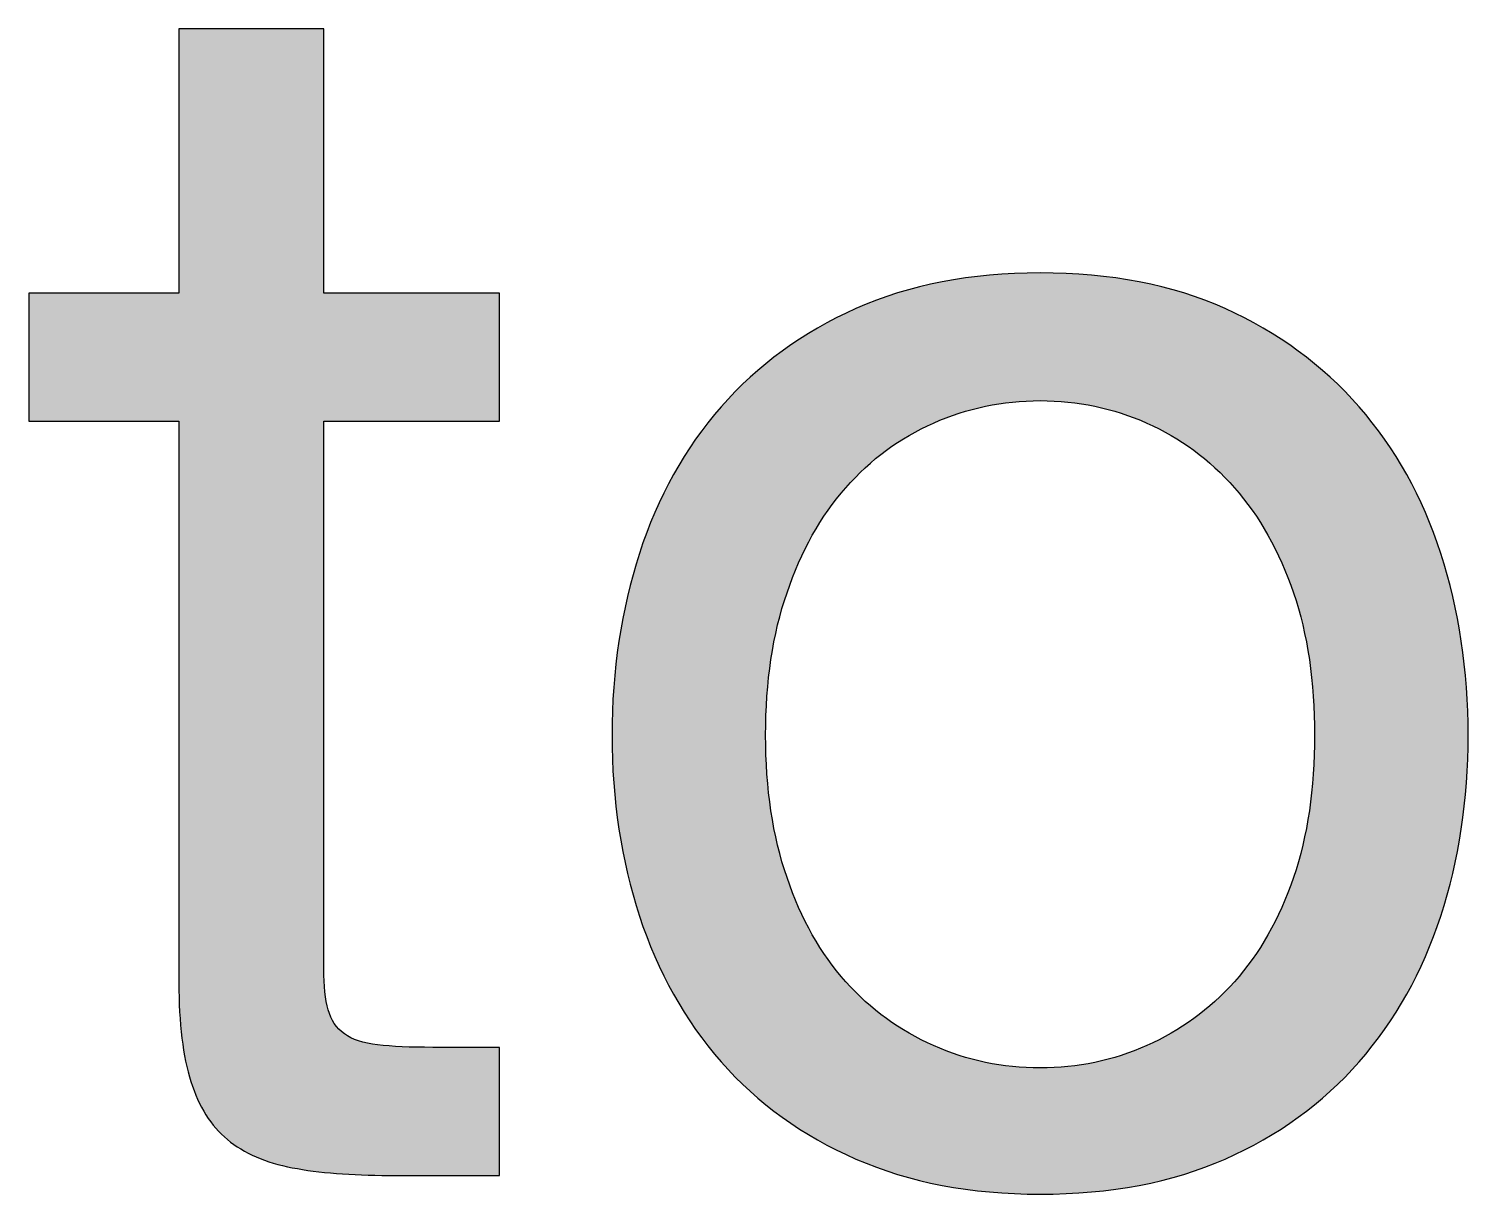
# Paper-space layout 'A3mask (portrait)' of a CAD drawing. Extents: x 0 to 277, y 0 to 394.
# Drawn here: x 202.165 to 203.869, y 28.99 to 30.369 of the extents above; entities that cross this region are included whole.
import ezdxf
from ezdxf.enums import TextEntityAlignment as Align

# ---------------------------------------------------------------- set-up
doc = ezdxf.new("R2010")
doc.units = 0
doc.layers.get('0').update_dxf_attribs({"linetype": 'CONTINUOUS'})
doc.layers.get('Defpoints').update_dxf_attribs({"linetype": 'CONTINUOUS'})
doc.layers.add('JPP_Mask', color=7, linetype='CONTINUOUS')
doc.styles.add('JPP', font='arial.ttf')

# ---------------------------------------------------------------- blocks, each defined once
blk = doc.blocks.new('A3mask (portrait)')
at = {"true_color": 0x004a91}
h = blk.add_hatch(color=154, dxfattribs=at)
edge = h.paths.add_edge_path()
edge.add_spline(control_points=[(202.7219, 29.9806), (202.7219, 30.0184), (202.7219, 30.0563), (202.7219, 30.0563), (202.7219, 30.0563), (202.7089, 30.0563), (202.6894, 30.0563)], knot_values=[21.749925, 21.749925, 21.749925, 21.749925, 22.249925, 22.249925, 22.249925, 22.5, 22.5, 22.5, 22.5], degree=3, periodic=0)
edge.add_spline(control_points=[(202.6894, 30.0563), (202.6699, 30.0563), (202.6439, 30.0563), (202.6179, 30.0563)], knot_values=[21.49993, 21.49993, 21.49993, 21.49993, 21.749925, 21.749925, 21.749925, 21.749925], degree=3, periodic=0)
edge.add_spline(control_points=[(202.6179, 30.0563), (202.6049, 30.0563), (202.5919, 30.0563), (202.5797, 30.0563)], knot_values=[21.374932, 21.374932, 21.374932, 21.374932, 21.49993, 21.49993, 21.49993, 21.49993], degree=3, periodic=0)
edge.add_spline(control_points=[(202.5797, 30.0563), (202.5675, 30.0563), (202.5561, 30.0563), (202.5463, 30.0563)], knot_values=[21.249935, 21.249935, 21.249935, 21.249935, 21.374932, 21.374932, 21.374932, 21.374932], degree=3, periodic=0)
edge.add_spline(control_points=[(202.5463, 30.0563), (202.5415, 30.0563), (202.537, 30.0563), (202.533, 30.0563)], knot_values=[21.187436, 21.187436, 21.187436, 21.187436, 21.249935, 21.249935, 21.249935, 21.249935], degree=3, periodic=0)
edge.add_spline(control_points=[(202.533, 30.0563), (202.5291, 30.0563), (202.5256, 30.0563), (202.5228, 30.0563)], knot_values=[21.124938, 21.124938, 21.124938, 21.124938, 21.187436, 21.187436, 21.187436, 21.187436], degree=3, periodic=0)
edge.add_spline(control_points=[(202.5228, 30.0563), (202.5214, 30.0563), (202.5201, 30.0563), (202.519, 30.0563)], knot_values=[21.093688, 21.093688, 21.093688, 21.093688, 21.124938, 21.124938, 21.124938, 21.124938], degree=3, periodic=0)
edge.add_spline(control_points=[(202.5144, 30.0563), (202.5144, 30.0563), (202.5143, 30.0563), (202.5142, 30.0563)], knot_values=[21.023377, 21.023377, 21.023377, 21.023377, 21.031189, 21.031189, 21.031189, 21.031189], degree=3, periodic=0)
edge.add_spline(control_points=[(202.5142, 30.0563), (202.5141, 30.0563), (202.5141, 30.0563), (202.514, 30.0563)], knot_values=[21.015565, 21.015565, 21.015565, 21.015565, 21.023377, 21.023377, 21.023377, 21.023377], degree=3, periodic=0)
edge.add_spline(control_points=[(202.514, 30.0563), (202.514, 30.0563), (202.514, 30.0563), (202.5139, 30.0563)], knot_values=[21.011659, 21.011659, 21.011659, 21.011659, 21.015565, 21.015565, 21.015565, 21.015565], degree=3, periodic=0)
edge.add_spline(control_points=[(202.5139, 30.0563), (202.5139, 30.0563), (202.5139, 30.0563), (202.5139, 30.0563)], knot_values=[21.007752, 21.007752, 21.007752, 21.007752, 21.011659, 21.011659, 21.011659, 21.011659], degree=3, periodic=0)
edge.add_spline(control_points=[(202.5139, 30.0563), (202.5139, 30.0563), (202.5139, 30.0563), (202.5139, 30.0563)], knot_values=[21.005799, 21.005799, 21.005799, 21.005799, 21.007752, 21.007752, 21.007752, 21.007752], degree=3, periodic=0)
edge.add_spline(control_points=[(202.5139, 30.0563), (202.5139, 30.0563), (202.5139, 30.0563), (202.5139, 30.0563)], knot_values=[21.003846, 21.003846, 21.003846, 21.003846, 21.005799, 21.005799, 21.005799, 21.005799], degree=3, periodic=0)
edge.add_spline(control_points=[(202.5139, 30.0563), (202.5139, 30.0563), (202.5139, 30.0563), (202.5139, 30.0563)], knot_values=[21.00287, 21.00287, 21.00287, 21.00287, 21.003846, 21.003846, 21.003846, 21.003846], degree=3, periodic=0)
edge.add_spline(control_points=[(202.5139, 30.0563), (202.5139, 30.0563), (202.5139, 30.0563), (202.5139, 30.0563)], knot_values=[21.001893, 21.001893, 21.001893, 21.001893, 21.00287, 21.00287, 21.00287, 21.00287], degree=3, periodic=0)
edge.add_spline(control_points=[(202.5139, 30.0563), (202.5139, 30.0563), (202.5139, 30.0563), (202.5139, 30.0563)], knot_values=[21.001405, 21.001405, 21.001405, 21.001405, 21.001893, 21.001893, 21.001893, 21.001893], degree=3, periodic=0)
edge.add_spline(control_points=[(202.5139, 30.0563), (202.5139, 30.0563), (202.5139, 30.0563), (202.5139, 30.0563), (202.5139, 30.0563), (202.5139, 30.0563), (202.5139, 30.0563)], knot_values=[20.99994, 20.99994, 20.99994, 20.99994, 21.001345, 21.001345, 21.001345, 21.001405, 21.001405, 21.001405, 21.001405], degree=3, periodic=0)
edge.add_spline(control_points=[(202.5139, 30.0563), (202.5139, 30.0563), (202.5139, 30.0759), (202.5139, 30.1052)], knot_values=[20.749945, 20.749945, 20.749945, 20.749945, 20.99994, 20.99994, 20.99994, 20.99994], degree=3, periodic=0)
edge.add_spline(control_points=[(202.5139, 30.1052), (202.5139, 30.1345), (202.5139, 30.1736), (202.5139, 30.2128)], knot_values=[20.49995, 20.49995, 20.49995, 20.49995, 20.749945, 20.749945, 20.749945, 20.749945], degree=3, periodic=0)
edge.add_spline(control_points=[(202.5139, 30.2128), (202.5139, 30.2323), (202.5139, 30.2519), (202.5139, 30.2702)], knot_values=[20.374952, 20.374952, 20.374952, 20.374952, 20.49995, 20.49995, 20.49995, 20.49995], degree=3, periodic=0)
edge.add_spline(control_points=[(202.5139, 30.2702), (202.5139, 30.2885), (202.5139, 30.3056), (202.5139, 30.3203)], knot_values=[20.249955, 20.249955, 20.249955, 20.249955, 20.374952, 20.374952, 20.374952, 20.374952], degree=3, periodic=0)
edge.add_spline(control_points=[(202.5139, 30.3203), (202.5139, 30.3276), (202.5139, 30.3344), (202.5139, 30.3403)], knot_values=[20.187456, 20.187456, 20.187456, 20.187456, 20.249955, 20.249955, 20.249955, 20.249955], degree=3, periodic=0)
edge.add_spline(control_points=[(202.5139, 30.3403), (202.5139, 30.3463), (202.5139, 30.3515), (202.5139, 30.3557)], knot_values=[20.124958, 20.124958, 20.124958, 20.124958, 20.187456, 20.187456, 20.187456, 20.187456], degree=3, periodic=0)
edge.add_spline(control_points=[(202.5139, 30.3615), (202.5139, 30.3631), (202.5139, 30.3645), (202.5139, 30.3657)], knot_values=[20.062459, 20.062459, 20.062459, 20.062459, 20.093708, 20.093708, 20.093708, 20.093708], degree=3, periodic=0)
edge.add_spline(control_points=[(202.5139, 30.3692), (202.5139, 30.3692), (202.5139, 30.3692), (202.5139, 30.3692), (202.5139, 30.3692), (202.5139, 30.3692), (202.5139, 30.3692)], knot_values=[19.999959, 19.999959, 19.999959, 19.999959, 20, 20, 20, 20.000692, 20.000692, 20.000692, 20.000692], degree=3, periodic=0)
edge.add_spline(control_points=[(202.5139, 30.3692), (202.5139, 30.3692), (202.5031, 30.3692), (202.487, 30.3692)], knot_values=[19.749965, 19.749965, 19.749965, 19.749965, 19.999959, 19.999959, 19.999959, 19.999959], degree=3, periodic=0)
edge.add_spline(control_points=[(202.487, 30.3692), (202.4709, 30.3692), (202.4495, 30.3692), (202.428, 30.3692)], knot_values=[19.49997, 19.49997, 19.49997, 19.49997, 19.749965, 19.749965, 19.749965, 19.749965], degree=3, periodic=0)
edge.add_spline(control_points=[(202.428, 30.3692), (202.4173, 30.3692), (202.4066, 30.3692), (202.3965, 30.3692)], knot_values=[19.374972, 19.374972, 19.374972, 19.374972, 19.49997, 19.49997, 19.49997, 19.49997], degree=3, periodic=0)
edge.add_spline(control_points=[(202.3965, 30.3692), (202.3865, 30.3692), (202.3771, 30.3692), (202.369, 30.3692)], knot_values=[19.249975, 19.249975, 19.249975, 19.249975, 19.374972, 19.374972, 19.374972, 19.374972], degree=3, periodic=0)
edge.add_spline(control_points=[(202.369, 30.3692), (202.365, 30.3692), (202.3613, 30.3692), (202.3581, 30.3692)], knot_values=[19.187476, 19.187476, 19.187476, 19.187476, 19.249975, 19.249975, 19.249975, 19.249975], degree=3, periodic=0)
edge.add_spline(control_points=[(202.3581, 30.3692), (202.3548, 30.3692), (202.3519, 30.3692), (202.3496, 30.3692)], knot_values=[19.124977, 19.124977, 19.124977, 19.124977, 19.187476, 19.187476, 19.187476, 19.187476], degree=3, periodic=0)
edge.add_spline(control_points=[(202.3422, 30.3692), (202.3422, 30.3692), (202.3422, 30.3692), (202.3422, 30.3692), (202.3422, 30.3692), (202.3422, 30.3692), (202.3422, 30.3692)], knot_values=[18.99998, 18.99998, 18.99998, 18.99998, 19.001424, 19.001424, 19.001424, 19.001445, 19.001445, 19.001445, 19.001445], degree=3, periodic=0)
edge.add_spline(control_points=[(202.3422, 30.3692), (202.3422, 30.3692), (202.3422, 30.2909), (202.3422, 30.2127)], knot_values=[18.49999, 18.49999, 18.49999, 18.49999, 18.99998, 18.99998, 18.99998, 18.99998], degree=3, periodic=0)
edge.add_spline(control_points=[(202.3422, 30.2127), (202.3422, 30.1345), (202.3422, 30.0563), (202.3422, 30.0563), (202.3422, 30.0563), (202.3422, 30.0563), (202.3422, 30.0563)], knot_values=[17.999023, 17.999023, 17.999023, 17.999023, 18.499013, 18.499013, 18.499013, 18.49999, 18.49999, 18.49999, 18.49999], degree=3, periodic=0)
edge.add_spline(control_points=[(202.3378, 30.0563), (202.3369, 30.0563), (202.3358, 30.0563), (202.3346, 30.0563)], knot_values=[17.875003, 17.875003, 17.875003, 17.875003, 17.906252, 17.906252, 17.906252, 17.906252], degree=3, periodic=0)
edge.add_spline(control_points=[(202.3346, 30.0563), (202.3322, 30.0563), (202.3292, 30.0563), (202.3258, 30.0563)], knot_values=[17.812504, 17.812504, 17.812504, 17.812504, 17.875003, 17.875003, 17.875003, 17.875003], degree=3, periodic=0)
edge.add_spline(control_points=[(202.3258, 30.0563), (202.3224, 30.0563), (202.3186, 30.0563), (202.3145, 30.0563)], knot_values=[17.750005, 17.750005, 17.750005, 17.750005, 17.812504, 17.812504, 17.812504, 17.812504], degree=3, periodic=0)
edge.add_spline(control_points=[(202.3145, 30.0563), (202.3061, 30.0563), (202.2964, 30.0563), (202.286, 30.0563)], knot_values=[17.625007, 17.625007, 17.625007, 17.625007, 17.750005, 17.750005, 17.750005, 17.750005], degree=3, periodic=0)
edge.add_spline(control_points=[(202.286, 30.0563), (202.2756, 30.0563), (202.2645, 30.0563), (202.2534, 30.0563)], knot_values=[17.50001, 17.50001, 17.50001, 17.50001, 17.625007, 17.625007, 17.625007, 17.625007], degree=3, periodic=0)
edge.add_spline(control_points=[(202.2534, 30.0563), (202.2312, 30.0563), (202.209, 30.0563), (202.1923, 30.0563)], knot_values=[17.250015, 17.250015, 17.250015, 17.250015, 17.50001, 17.50001, 17.50001, 17.50001], degree=3, periodic=0)
edge.add_spline(control_points=[(202.1923, 30.0563), (202.1756, 30.0563), (202.1645, 30.0563), (202.1645, 30.0563), (202.1645, 30.0563), (202.1645, 30.0563), (202.1645, 30.0563)], knot_values=[16.999043, 16.999043, 16.999043, 16.999043, 17.249058, 17.249058, 17.249058, 17.250015, 17.250015, 17.250015, 17.250015], degree=3, periodic=0)
edge.add_spline(control_points=[(202.1645, 30.0525), (202.1645, 30.0517), (202.1645, 30.0508), (202.1645, 30.0498)], knot_values=[16.875023, 16.875023, 16.875023, 16.875023, 16.906272, 16.906272, 16.906272, 16.906272], degree=3, periodic=0)
edge.add_spline(control_points=[(202.1645, 30.0498), (202.1645, 30.0477), (202.1645, 30.0452), (202.1645, 30.0423)], knot_values=[16.812524, 16.812524, 16.812524, 16.812524, 16.875023, 16.875023, 16.875023, 16.875023], degree=3, periodic=0)
edge.add_spline(control_points=[(202.1645, 30.0423), (202.1645, 30.0394), (202.1645, 30.0362), (202.1645, 30.0326)], knot_values=[16.750025, 16.750025, 16.750025, 16.750025, 16.812524, 16.812524, 16.812524, 16.812524], degree=3, periodic=0)
edge.add_spline(control_points=[(202.1645, 30.0326), (202.1645, 30.0255), (202.1645, 30.0172), (202.1645, 30.0084)], knot_values=[16.625028, 16.625028, 16.625028, 16.625028, 16.750025, 16.750025, 16.750025, 16.750025], degree=3, periodic=0)
edge.add_spline(control_points=[(202.1645, 30.0084), (202.1645, 29.9995), (202.1645, 29.99), (202.1645, 29.9806)], knot_values=[16.50003, 16.50003, 16.50003, 16.50003, 16.625028, 16.625028, 16.625028, 16.625028], degree=3, periodic=0)
edge.add_spline(control_points=[(202.1645, 29.9806), (202.1645, 29.9616), (202.1645, 29.9427), (202.1645, 29.9285)], knot_values=[16.250035, 16.250035, 16.250035, 16.250035, 16.50003, 16.50003, 16.50003, 16.50003], degree=3, periodic=0)
edge.add_spline(control_points=[(202.1645, 29.9285), (202.1645, 29.9143), (202.1645, 29.9048), (202.1645, 29.9048), (202.1645, 29.9048), (202.1645, 29.9048), (202.1645, 29.9048)], knot_values=[15.999063, 15.999063, 15.999063, 15.999063, 16.249098, 16.249098, 16.249098, 16.250035, 16.250035, 16.250035, 16.250035], degree=3, periodic=0)
edge.add_spline(control_points=[(202.1689, 29.9048), (202.1699, 29.9048), (202.171, 29.9048), (202.1722, 29.9048)], knot_values=[15.875042, 15.875042, 15.875042, 15.875042, 15.906292, 15.906292, 15.906292, 15.906292], degree=3, periodic=0)
edge.add_spline(control_points=[(202.1722, 29.9048), (202.1746, 29.9048), (202.1776, 29.9048), (202.1809, 29.9048)], knot_values=[15.812544, 15.812544, 15.812544, 15.812544, 15.875042, 15.875042, 15.875042, 15.875042], degree=3, periodic=0)
edge.add_spline(control_points=[(202.1809, 29.9048), (202.1843, 29.9048), (202.1881, 29.9048), (202.1923, 29.9048)], knot_values=[15.750045, 15.750045, 15.750045, 15.750045, 15.812544, 15.812544, 15.812544, 15.812544], degree=3, periodic=0)
edge.add_spline(control_points=[(202.1923, 29.9048), (202.2006, 29.9048), (202.2103, 29.9048), (202.2207, 29.9048)], knot_values=[15.625048, 15.625048, 15.625048, 15.625048, 15.750045, 15.750045, 15.750045, 15.750045], degree=3, periodic=0)
edge.add_spline(control_points=[(202.2207, 29.9048), (202.2312, 29.9048), (202.2423, 29.9048), (202.2534, 29.9048)], knot_values=[15.50005, 15.50005, 15.50005, 15.50005, 15.625048, 15.625048, 15.625048, 15.625048], degree=3, periodic=0)
edge.add_spline(control_points=[(202.2534, 29.9048), (202.2756, 29.9048), (202.2978, 29.9048), (202.3144, 29.9048)], knot_values=[15.250055, 15.250055, 15.250055, 15.250055, 15.50005, 15.50005, 15.50005, 15.50005], degree=3, periodic=0)
edge.add_spline(control_points=[(202.3144, 29.9048), (202.3311, 29.9048), (202.3422, 29.9048), (202.3422, 29.9048), (202.3422, 29.9048), (202.3422, 29.9048), (202.3422, 29.9048)], knot_values=[14.999572, 14.999572, 14.999572, 14.999572, 15.249627, 15.249627, 15.249627, 15.250055, 15.250055, 15.250055, 15.250055], degree=3, periodic=0)
edge.add_spline(control_points=[(202.3422, 29.9006), (202.3422, 29.8997), (202.3422, 29.8986), (202.3422, 29.8974)], knot_values=[14.937561, 14.937561, 14.937561, 14.937561, 14.953186, 14.953186, 14.953186, 14.953186], degree=3, periodic=0)
edge.add_spline(control_points=[(202.3422, 29.8974), (202.3422, 29.895), (202.3422, 29.892), (202.3422, 29.8884)], knot_values=[14.906312, 14.906312, 14.906312, 14.906312, 14.937561, 14.937561, 14.937561, 14.937561], degree=3, periodic=0)
edge.add_spline(control_points=[(202.3422, 29.8884), (202.3422, 29.8849), (202.3422, 29.8809), (202.3422, 29.8763)], knot_values=[14.875063, 14.875063, 14.875063, 14.875063, 14.906312, 14.906312, 14.906312, 14.906312], degree=3, periodic=0)
edge.add_spline(control_points=[(202.3422, 29.8763), (202.3422, 29.8672), (202.3422, 29.8562), (202.3422, 29.8436)], knot_values=[14.812564, 14.812564, 14.812564, 14.812564, 14.875063, 14.875063, 14.875063, 14.875063], degree=3, periodic=0)
edge.add_spline(control_points=[(202.3422, 29.8436), (202.3422, 29.8309), (202.3422, 29.8167), (202.3422, 29.8011)], knot_values=[14.750065, 14.750065, 14.750065, 14.750065, 14.812564, 14.812564, 14.812564, 14.812564], degree=3, periodic=0)
edge.add_spline(control_points=[(202.3422, 29.8011), (202.3422, 29.77), (202.3422, 29.7337), (202.3422, 29.6948)], knot_values=[14.625068, 14.625068, 14.625068, 14.625068, 14.750065, 14.750065, 14.750065, 14.750065], degree=3, periodic=0)
edge.add_spline(control_points=[(202.3422, 29.6948), (202.3422, 29.6559), (202.3422, 29.6144), (202.3422, 29.5729)], knot_values=[14.50007, 14.50007, 14.50007, 14.50007, 14.625068, 14.625068, 14.625068, 14.625068], degree=3, periodic=0)
edge.add_spline(control_points=[(202.3422, 29.5729), (202.3422, 29.4899), (202.3422, 29.4068), (202.3422, 29.3446)], knot_values=[14.250075, 14.250075, 14.250075, 14.250075, 14.50007, 14.50007, 14.50007, 14.50007], degree=3, periodic=0)
edge.add_spline(control_points=[(202.3422, 29.3446), (202.3422, 29.2823), (202.3422, 29.2408), (202.3422, 29.2408), (202.3422, 29.1923), (202.3471, 29.1531), (202.3564, 29.1236)], knot_values=[13, 13, 13, 13, 13.250075, 13.250075, 13.250075, 14.250075, 14.250075, 14.250075, 14.250075], degree=3, periodic=0)
edge.add_spline(control_points=[(202.3564, 29.1236), (202.3659, 29.0939), (202.3803, 29.071), (202.3997, 29.055)], knot_values=[12, 12, 12, 12, 13, 13, 13, 13], degree=3, periodic=0)
edge.add_spline(control_points=[(202.3997, 29.055), (202.4192, 29.0387), (202.445, 29.0276), (202.4765, 29.0216), (202.5081, 29.0155), (202.5461, 29.0125), (202.5906, 29.0125)], knot_values=[10, 10, 10, 10, 11, 11, 11, 12, 12, 12, 12], degree=3, periodic=0)
edge.add_spline(control_points=[(202.5906, 29.0125), (202.5906, 29.0125), (202.7219, 29.0125), (202.7219, 29.0125), (202.7219, 29.0125), (202.7219, 29.0504), (202.7219, 29.0883)], knot_values=[8.5, 8.5, 8.5, 8.5, 9.5, 9.5, 9.5, 10, 10, 10, 10], degree=3, periodic=0)
edge.add_spline(control_points=[(202.7219, 29.0883), (202.7219, 29.1261), (202.7219, 29.164), (202.7219, 29.164)], knot_values=[8, 8, 8, 8, 8.5, 8.5, 8.5, 8.5], degree=3, periodic=0)
edge.add_spline(control_points=[(202.7219, 29.164), (202.7219, 29.164), (202.643, 29.164), (202.643, 29.164)], knot_values=[7.00001, 7.00001, 7.00001, 7.00001, 7.99999, 7.99999, 7.99999, 7.99999], degree=3, periodic=0)
edge.add_spline(control_points=[(202.643, 29.164), (202.6161, 29.164), (202.5943, 29.1649), (202.5774, 29.167)], knot_values=[6, 6, 6, 6, 7, 7, 7, 7], degree=3, periodic=0)
edge.add_spline(control_points=[(202.5774, 29.167), (202.5607, 29.1691), (202.5475, 29.1733), (202.5382, 29.18)], knot_values=[5, 5, 5, 5, 6, 6, 6, 6], degree=3, periodic=0)
edge.add_spline(control_points=[(202.5382, 29.18), (202.5287, 29.1867), (202.5222, 29.1962), (202.519, 29.2083)], knot_values=[4, 4, 4, 4, 5, 5, 5, 5], degree=3, periodic=0)
edge.add_spline(control_points=[(202.519, 29.2083), (202.5155, 29.2206), (202.5139, 29.2366), (202.5139, 29.2568)], knot_values=[3, 3, 3, 3, 4, 4, 4, 4], degree=3, periodic=0)
edge.add_spline(control_points=[(202.5139, 29.2568), (202.5139, 29.2568), (202.5139, 29.9048), (202.5139, 29.9048), (202.5139, 29.9048), (202.5659, 29.9048), (202.6179, 29.9048)], knot_values=[1.5, 1.5, 1.5, 1.5, 2.5, 2.5, 2.5, 3, 3, 3, 3], degree=3, periodic=0)
edge.add_spline(control_points=[(202.6179, 29.9048), (202.6699, 29.9048), (202.7219, 29.9048), (202.7219, 29.9048), (202.7219, 29.9048), (202.7219, 29.9427), (202.7219, 29.9806)], knot_values=[0.5, 0.5, 0.5, 0.5, 1, 1, 1, 1.5, 1.5, 1.5, 1.5], degree=3, periodic=0)
h = blk.add_hatch(color=154, dxfattribs=at)
edge = h.paths.add_edge_path(flags=16)
edge.add_spline(control_points=[(203.0622, 29.3649), (203.0789, 29.3157), (203.1021, 29.2746), (203.1318, 29.2417), (203.1612, 29.2088), (203.196, 29.1835), (203.2357, 29.1661), (203.2753, 29.1484), (203.3175, 29.1396), (203.3618, 29.1396), (203.4064, 29.1396), (203.4484, 29.1484), (203.488, 29.1661), (203.5277, 29.1835), (203.5625, 29.2088), (203.5919, 29.2417), (203.6216, 29.2746), (203.6448, 29.3157), (203.6618, 29.3649), (203.6785, 29.414), (203.6868, 29.4702), (203.6868, 29.5335), (203.6868, 29.5966), (203.6785, 29.6529), (203.6618, 29.7019), (203.6448, 29.751), (203.6216, 29.7926), (203.5919, 29.8262), (203.5625, 29.8598), (203.5277, 29.8853), (203.488, 29.9027), (203.4484, 29.9204), (203.4064, 29.9292), (203.3618, 29.9292), (203.3175, 29.9292), (203.2753, 29.9204), (203.2357, 29.9027), (203.196, 29.8853), (203.1612, 29.8598), (203.1318, 29.8262), (203.1021, 29.7926), (203.0789, 29.751), (203.0622, 29.7019), (203.0452, 29.6529), (203.0369, 29.5966), (203.0369, 29.5335), (203.0369, 29.4702), (203.0452, 29.414), (203.0622, 29.3649)], knot_values=[0, 0, 0, 0, 1, 1, 1, 2, 2, 2, 3, 3, 3, 4, 4, 4, 5, 5, 5, 6, 6, 6, 7, 7, 7, 8, 8, 8, 9, 9, 9, 10, 10, 10, 11, 11, 11, 12, 12, 12, 13, 13, 13, 14, 14, 14, 15, 15, 15, 16, 16, 16, 16], degree=3, periodic=0)
edge = h.paths.add_edge_path()
edge.add_spline(control_points=[(202.8875, 29.7485), (202.9089, 29.8151), (202.9413, 29.8728), (202.9842, 29.922), (203.0274, 29.9712), (203.0805, 30.0099), (203.1438, 30.0382), (203.2071, 30.0663), (203.2797, 30.0804), (203.3618, 30.0804), (203.4453, 30.0804), (203.5184, 30.0663), (203.5808, 30.0382), (203.6434, 30.0099), (203.6963, 29.9712), (203.7395, 29.922), (203.7824, 29.8728), (203.8148, 29.8151), (203.8362, 29.7485), (203.8577, 29.6817), (203.8686, 29.61), (203.8686, 29.5335), (203.8686, 29.4567), (203.8577, 29.3853), (203.8362, 29.3194), (203.8148, 29.2535), (203.7824, 29.196), (203.7395, 29.1468), (203.6963, 29.0977), (203.6434, 29.0594), (203.5808, 29.0318), (203.5184, 29.0042), (203.4453, 28.9903), (203.3618, 28.9903), (203.2797, 28.9903), (203.2071, 29.0042), (203.1438, 29.0318), (203.0805, 29.0594), (203.0274, 29.0977), (202.9842, 29.1468), (202.9413, 29.196), (202.9089, 29.2535), (202.8875, 29.3194), (202.8659, 29.3853), (202.855, 29.4567), (202.855, 29.5335), (202.855, 29.61), (202.8659, 29.6817), (202.8875, 29.7485)], knot_values=[0, 0, 0, 0, 1, 1, 1, 2, 2, 2, 3, 3, 3, 4, 4, 4, 5, 5, 5, 6, 6, 6, 7, 7, 7, 8, 8, 8, 9, 9, 9, 10, 10, 10, 11, 11, 11, 12, 12, 12, 13, 13, 13, 14, 14, 14, 15, 15, 15, 16, 16, 16, 16], degree=3, periodic=0)
at = {"layer": 'Defpoints', "color": 154, "true_color": 0x004a91}
for points, knots in [([(202.7219, 30.0563), (202.7219, 30.0563), (202.7219, 29.9048), (202.7219, 29.9048), (202.7219, 29.9048), (202.5139, 29.9048), (202.5139, 29.9048), (202.5139, 29.9048), (202.5139, 29.2568), (202.5139, 29.2568), (202.5139, 29.2366), (202.5155, 29.2206), (202.519, 29.2083), (202.5222, 29.1962), (202.5287, 29.1867), (202.5382, 29.18), (202.5475, 29.1733), (202.5607, 29.1691), (202.5774, 29.167), (202.5943, 29.1649), (202.6161, 29.164), (202.643, 29.164), (202.643, 29.164), (202.7219, 29.164), (202.7219, 29.164), (202.7219, 29.164), (202.7219, 29.0125), (202.7219, 29.0125), (202.7219, 29.0125), (202.5906, 29.0125), (202.5906, 29.0125), (202.5461, 29.0125), (202.5081, 29.0155), (202.4765, 29.0216), (202.445, 29.0276), (202.4192, 29.0387), (202.3997, 29.055), (202.3803, 29.071), (202.3659, 29.0939), (202.3564, 29.1236), (202.3471, 29.1531), (202.3422, 29.1923), (202.3422, 29.2408), (202.3422, 29.2408), (202.3422, 29.9048), (202.3422, 29.9048), (202.3422, 29.9048), (202.1645, 29.9048), (202.1645, 29.9048), (202.1645, 29.9048), (202.1645, 30.0563), (202.1645, 30.0563), (202.1645, 30.0563), (202.3422, 30.0563), (202.3422, 30.0563), (202.3422, 30.0563), (202.3422, 30.3692), (202.3422, 30.3692), (202.3422, 30.3692), (202.5139, 30.3692), (202.5139, 30.3692), (202.5139, 30.3692), (202.5139, 30.0563), (202.5139, 30.0563), (202.5139, 30.0563), (202.7219, 30.0563), (202.7219, 30.0563)], [0, 0, 0, 0, 1, 1, 1, 2, 2, 2, 3, 3, 3, 4, 4, 4, 5, 5, 5, 6, 6, 6, 7, 7, 7, 8, 8, 8, 9, 9, 9, 10, 10, 10, 11, 11, 11, 12, 12, 12, 13, 13, 13, 14, 14, 14, 15, 15, 15, 16, 16, 16, 17, 17, 17, 18, 18, 18, 19, 19, 19, 20, 20, 20, 21, 21, 21, 22, 22, 22, 22]), ([(202.8875, 29.7485), (202.9089, 29.8151), (202.9413, 29.8728), (202.9842, 29.922), (203.0274, 29.9712), (203.0805, 30.0099), (203.1438, 30.0382), (203.2071, 30.0663), (203.2797, 30.0804), (203.3618, 30.0804), (203.4453, 30.0804), (203.5184, 30.0663), (203.5808, 30.0382), (203.6434, 30.0099), (203.6963, 29.9712), (203.7395, 29.922), (203.7824, 29.8728), (203.8148, 29.8151), (203.8362, 29.7485), (203.8577, 29.6817), (203.8686, 29.61), (203.8686, 29.5335), (203.8686, 29.4567), (203.8577, 29.3853), (203.8362, 29.3194), (203.8148, 29.2535), (203.7824, 29.196), (203.7395, 29.1468), (203.6963, 29.0977), (203.6434, 29.0594), (203.5808, 29.0318), (203.5184, 29.0042), (203.4453, 28.9903), (203.3618, 28.9903), (203.2797, 28.9903), (203.2071, 29.0042), (203.1438, 29.0318), (203.0805, 29.0594), (203.0274, 29.0977), (202.9842, 29.1468), (202.9413, 29.196), (202.9089, 29.2535), (202.8875, 29.3194), (202.8659, 29.3853), (202.855, 29.4567), (202.855, 29.5335), (202.855, 29.61), (202.8659, 29.6817), (202.8875, 29.7485)], [0, 0, 0, 0, 1, 1, 1, 2, 2, 2, 3, 3, 3, 4, 4, 4, 5, 5, 5, 6, 6, 6, 7, 7, 7, 8, 8, 8, 9, 9, 9, 10, 10, 10, 11, 11, 11, 12, 12, 12, 13, 13, 13, 14, 14, 14, 15, 15, 15, 16, 16, 16, 16]), ([(203.0622, 29.3649), (203.0789, 29.3157), (203.1021, 29.2746), (203.1318, 29.2417), (203.1612, 29.2088), (203.196, 29.1835), (203.2357, 29.1661), (203.2753, 29.1484), (203.3175, 29.1396), (203.3618, 29.1396), (203.4064, 29.1396), (203.4484, 29.1484), (203.488, 29.1661), (203.5277, 29.1835), (203.5625, 29.2088), (203.5919, 29.2417), (203.6216, 29.2746), (203.6448, 29.3157), (203.6618, 29.3649), (203.6785, 29.414), (203.6868, 29.4702), (203.6868, 29.5335), (203.6868, 29.5966), (203.6785, 29.6529), (203.6618, 29.7019), (203.6448, 29.751), (203.6216, 29.7926), (203.5919, 29.8262), (203.5625, 29.8598), (203.5277, 29.8853), (203.488, 29.9027), (203.4484, 29.9204), (203.4064, 29.9292), (203.3618, 29.9292), (203.3175, 29.9292), (203.2753, 29.9204), (203.2357, 29.9027), (203.196, 29.8853), (203.1612, 29.8598), (203.1318, 29.8262), (203.1021, 29.7926), (203.0789, 29.751), (203.0622, 29.7019), (203.0452, 29.6529), (203.0369, 29.5966), (203.0369, 29.5335), (203.0369, 29.4702), (203.0452, 29.414), (203.0622, 29.3649)], [0, 0, 0, 0, 1, 1, 1, 2, 2, 2, 3, 3, 3, 4, 4, 4, 5, 5, 5, 6, 6, 6, 7, 7, 7, 8, 8, 8, 9, 9, 9, 10, 10, 10, 11, 11, 11, 12, 12, 12, 13, 13, 13, 14, 14, 14, 15, 15, 15, 16, 16, 16, 16])]:
    blk.add_open_spline(points, degree=3, knots=knots, dxfattribs=at)
at = {"color": 7, "style": 'JPP'}
for tag, p in [('Client', (244.02, 56.35)), ('Project1', (244.02, 44.1)), ('Project2', (244.02, 40.425)), ('Project3', (244.02, 36.75)), ('Title1', (244.02, 28.175)), ('Title2', (244.02, 24.5)), ('Title3', (244.02, 20.825)), ('Status', (191.1, 3.675))]:
    blk.add_attdef(tag, text='', height=1.7, dxfattribs=at).set_placement(p, align=Align.MIDDLE_LEFT)
at = {"color": 2, "style": 'JPP'}
for tag, p in [('Scale', (204.575, 12.25)), ('Checked', (248.675, 12.25)), ('Drawn', (226.625, 12.25)), ('Date', (270.725, 12.25))]:
    blk.add_attdef(tag, text='', height=1, dxfattribs=at).set_placement(p, align=Align.MIDDLE_CENTER)
at = {"color": 6, "style": 'JPP'}
for tag, p in [('Ref', (235.2, 3.675)), ('DrgNo.', (255.78, 3.675))]:
    blk.add_attdef(tag, text='', height=2, dxfattribs=at).set_placement(p, align=Align.MIDDLE_LEFT)
blk.add_attdef('Rev', text='', height=2, dxfattribs=at).set_placement((272.5746, 3.675), align=Align.MIDDLE_CENTER)

psp = doc.layouts.new('A3mask (portrait)')

# ---------------------------------------------------------------- block references
at = {"layer": 'JPP_Mask'}
psp.add_blockref('A3mask (portrait)', (0, 0), dxfattribs=at)

doc.saveas('drawing.dxf')
